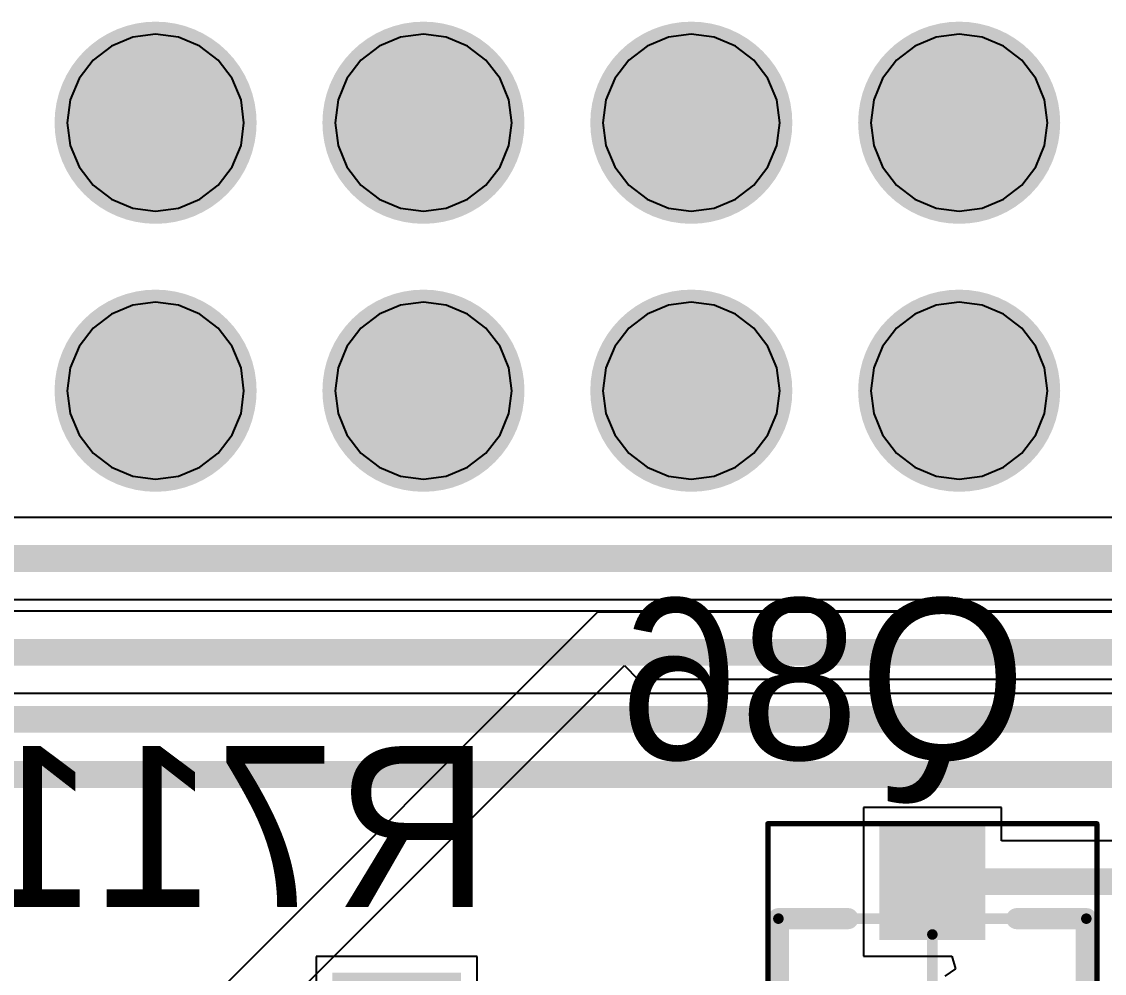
# Model space of a CAD drawing. Header units: millimetres. Extents: x 50.7 to 141.9, y 26.7 to 123.6.
# Drawn here: x 71.5 to 81.77, y 104.91 to 113.93 of the extents above; entities that cross this region are included whole.
import ezdxf

# ---------------------------------------------------------------- set-up
doc = ezdxf.new("R2010")
doc.units = ezdxf.units.MM
for name, color, linetype in [('BottomLayer', 5, 'Continuous'), ('BottomOverlay', 54, 'Continuous'), ('BottomPaste', 16, 'Continuous'), ('BottomSolder', 6, 'Continuous'), ('InternalPlane1', 76, 'Continuous'), ('InternalPlane3', 216, 'Continuous'), ('Mechanical13', 56, 'Continuous'), ('Mechanical15', 56, 'Continuous'), ('MidLayer1', 16, 'Continuous'), ('MidLayer2', 76, 'Continuous'), ('MidLayer3', 90, 'Continuous'), ('MidLayer4', 156, 'Continuous'), ('MultiLayer', 9, 'Continuous'), ('TopLayer', 1, 'Continuous'), ('TopSolder', 216, 'Continuous')]:
    doc.layers.add(name, color=color, linetype=linetype)

msp = doc.modelspace()

# ---------------------------------------------------------------- linework, layer by layer
at = {"layer": 'BottomLayer'}
for p, q in [((72.554, 113.779), (72.352, 113.695)), ((72.771, 113.807), (72.554, 113.779)), ((72.988, 113.779), (72.771, 113.807)), ((73.19, 113.695), (72.988, 113.779)), ((75.094, 113.779), (74.892, 113.695)), ((75.311, 113.807), (75.094, 113.779)), ((75.528, 113.779), (75.311, 113.807)), ((75.73, 113.695), (75.528, 113.779)), ((77.634, 113.779), (77.432, 113.695)), ((77.851, 113.807), (77.634, 113.779)), ((78.068, 113.779), (77.851, 113.807)), ((78.27, 113.695), (78.068, 113.779)), ((80.174, 113.779), (79.972, 113.695)), ((80.391, 113.807), (80.174, 113.779)), ((80.608, 113.779), (80.391, 113.807)), ((80.81, 113.695), (80.608, 113.779)), ((72.352, 113.695), (72.178, 113.562)), ((73.364, 113.562), (73.19, 113.695)), ((74.892, 113.695), (74.718, 113.562)), ((75.904, 113.562), (75.73, 113.695)), ((77.432, 113.695), (77.258, 113.562)), ((78.444, 113.562), (78.27, 113.695)), ((79.972, 113.695), (79.798, 113.562)), ((80.984, 113.562), (80.81, 113.695)), ((72.178, 113.562), (72.045, 113.388)), ((73.497, 113.388), (73.364, 113.562)), ((74.718, 113.562), (74.585, 113.388)), ((76.037, 113.388), (75.904, 113.562)), ((77.258, 113.562), (77.125, 113.388)), ((78.577, 113.388), (78.444, 113.562)), ((79.798, 113.562), (79.665, 113.388)), ((81.117, 113.388), (80.984, 113.562)), ((72.045, 113.388), (71.961, 113.186)), ((73.581, 113.186), (73.497, 113.388)), ((74.585, 113.388), (74.501, 113.186)), ((76.121, 113.186), (76.037, 113.388)), ((77.125, 113.388), (77.041, 113.186)), ((78.661, 113.186), (78.577, 113.388)), ((79.665, 113.388), (79.581, 113.186)), ((81.201, 113.186), (81.117, 113.388)), ((71.961, 113.186), (71.933, 112.969)), ((73.609, 112.969), (73.581, 113.186)), ((74.501, 113.186), (74.473, 112.969)), ((76.149, 112.969), (76.121, 113.186)), ((77.041, 113.186), (77.013, 112.969)), ((78.689, 112.969), (78.661, 113.186)), ((79.581, 113.186), (79.553, 112.969)), ((81.229, 112.969), (81.201, 113.186)), ((71.933, 112.969), (71.961, 112.752)), ((73.581, 112.752), (73.609, 112.969)), ((74.473, 112.969), (74.501, 112.752)), ((76.121, 112.752), (76.149, 112.969)), ((77.013, 112.969), (77.041, 112.752)), ((78.661, 112.752), (78.689, 112.969)), ((79.553, 112.969), (79.581, 112.752)), ((81.201, 112.752), (81.229, 112.969)), ((71.961, 112.752), (72.045, 112.55)), ((73.497, 112.55), (73.581, 112.752)), ((74.501, 112.752), (74.585, 112.55)), ((76.037, 112.55), (76.121, 112.752)), ((77.041, 112.752), (77.125, 112.55)), ((78.577, 112.55), (78.661, 112.752)), ((79.581, 112.752), (79.665, 112.55)), ((81.117, 112.55), (81.201, 112.752)), ((72.045, 112.55), (72.178, 112.376)), ((73.364, 112.376), (73.497, 112.55)), ((74.585, 112.55), (74.718, 112.376)), ((75.904, 112.376), (76.037, 112.55)), ((77.125, 112.55), (77.258, 112.376)), ((78.444, 112.376), (78.577, 112.55)), ((79.665, 112.55), (79.798, 112.376)), ((80.984, 112.376), (81.117, 112.55)), ((72.178, 112.376), (72.352, 112.243)), ((73.19, 112.243), (73.364, 112.376)), ((74.718, 112.376), (74.892, 112.243)), ((75.73, 112.243), (75.904, 112.376)), ((77.258, 112.376), (77.432, 112.243)), ((78.27, 112.243), (78.444, 112.376)), ((79.798, 112.376), (79.972, 112.243)), ((80.81, 112.243), (80.984, 112.376)), ((72.352, 112.243), (72.554, 112.159)), ((72.988, 112.159), (73.19, 112.243)), ((74.892, 112.243), (75.094, 112.159)), ((75.528, 112.159), (75.73, 112.243)), ((77.432, 112.243), (77.634, 112.159)), ((78.068, 112.159), (78.27, 112.243)), ((79.972, 112.243), (80.174, 112.159)), ((80.608, 112.159), (80.81, 112.243)), ((72.554, 112.159), (72.771, 112.131)), ((72.771, 112.131), (72.988, 112.159)), ((75.094, 112.159), (75.311, 112.131)), ((75.311, 112.131), (75.528, 112.159)), ((77.634, 112.159), (77.851, 112.131)), ((77.851, 112.131), (78.068, 112.159)), ((80.174, 112.159), (80.391, 112.131)), ((80.391, 112.131), (80.608, 112.159)), ((72.554, 111.239), (72.352, 111.155)), ((72.771, 111.267), (72.554, 111.239)), ((72.988, 111.239), (72.771, 111.267)), ((73.19, 111.155), (72.988, 111.239)), ((75.094, 111.239), (74.892, 111.155)), ((75.311, 111.267), (75.094, 111.239)), ((75.528, 111.239), (75.311, 111.267)), ((75.73, 111.155), (75.528, 111.239)), ((77.634, 111.239), (77.432, 111.155)), ((77.851, 111.267), (77.634, 111.239)), ((78.068, 111.239), (77.851, 111.267)), ((78.27, 111.155), (78.068, 111.239)), ((80.174, 111.239), (79.972, 111.155)), ((80.391, 111.267), (80.174, 111.239)), ((80.608, 111.239), (80.391, 111.267)), ((80.81, 111.155), (80.608, 111.239)), ((72.352, 111.155), (72.178, 111.022)), ((73.364, 111.022), (73.19, 111.155)), ((74.892, 111.155), (74.718, 111.022)), ((75.904, 111.022), (75.73, 111.155)), ((77.432, 111.155), (77.258, 111.022)), ((78.444, 111.022), (78.27, 111.155)), ((79.972, 111.155), (79.798, 111.022)), ((80.984, 111.022), (80.81, 111.155)), ((72.178, 111.022), (72.045, 110.848)), ((73.497, 110.848), (73.364, 111.022)), ((74.718, 111.022), (74.585, 110.848)), ((76.037, 110.848), (75.904, 111.022)), ((77.258, 111.022), (77.125, 110.848)), ((78.577, 110.848), (78.444, 111.022)), ((79.798, 111.022), (79.665, 110.848)), ((81.117, 110.848), (80.984, 111.022)), ((72.045, 110.848), (71.961, 110.646)), ((73.581, 110.646), (73.497, 110.848)), ((74.585, 110.848), (74.501, 110.646)), ((76.121, 110.646), (76.037, 110.848)), ((77.125, 110.848), (77.041, 110.646)), ((78.661, 110.646), (78.577, 110.848)), ((79.665, 110.848), (79.581, 110.646)), ((81.201, 110.646), (81.117, 110.848)), ((71.961, 110.646), (71.933, 110.429)), ((73.609, 110.429), (73.581, 110.646)), ((74.501, 110.646), (74.473, 110.429)), ((76.149, 110.429), (76.121, 110.646)), ((77.041, 110.646), (77.013, 110.429)), ((78.689, 110.429), (78.661, 110.646)), ((79.581, 110.646), (79.553, 110.429)), ((81.229, 110.429), (81.201, 110.646)), ((71.933, 110.429), (71.961, 110.212)), ((73.581, 110.212), (73.609, 110.429)), ((74.473, 110.429), (74.501, 110.212)), ((76.121, 110.212), (76.149, 110.429)), ((77.013, 110.429), (77.041, 110.212)), ((78.661, 110.212), (78.689, 110.429)), ((79.553, 110.429), (79.581, 110.212)), ((81.201, 110.212), (81.229, 110.429)), ((71.961, 110.212), (72.045, 110.01)), ((73.497, 110.01), (73.581, 110.212)), ((74.501, 110.212), (74.585, 110.01)), ((76.037, 110.01), (76.121, 110.212)), ((77.041, 110.212), (77.125, 110.01)), ((78.577, 110.01), (78.661, 110.212)), ((79.581, 110.212), (79.665, 110.01)), ((81.117, 110.01), (81.201, 110.212)), ((72.045, 110.01), (72.178, 109.836)), ((73.364, 109.836), (73.497, 110.01)), ((74.585, 110.01), (74.718, 109.836)), ((75.904, 109.836), (76.037, 110.01)), ((77.125, 110.01), (77.258, 109.836)), ((78.444, 109.836), (78.577, 110.01)), ((79.665, 110.01), (79.798, 109.836)), ((80.984, 109.836), (81.117, 110.01)), ((72.178, 109.836), (72.352, 109.703)), ((73.19, 109.703), (73.364, 109.836)), ((74.718, 109.836), (74.892, 109.703)), ((75.73, 109.703), (75.904, 109.836)), ((77.258, 109.836), (77.432, 109.703)), ((78.27, 109.703), (78.444, 109.836)), ((79.798, 109.836), (79.972, 109.703)), ((80.81, 109.703), (80.984, 109.836)), ((72.352, 109.703), (72.554, 109.619)), ((72.988, 109.619), (73.19, 109.703)), ((74.892, 109.703), (75.094, 109.619)), ((75.528, 109.619), (75.73, 109.703)), ((77.432, 109.703), (77.634, 109.619)), ((78.068, 109.619), (78.27, 109.703)), ((79.972, 109.703), (80.174, 109.619)), ((80.608, 109.619), (80.81, 109.703)), ((72.554, 109.619), (72.771, 109.591)), ((72.771, 109.591), (72.988, 109.619)), ((75.094, 109.619), (75.311, 109.591)), ((75.311, 109.591), (75.528, 109.619)), ((77.634, 109.619), (77.851, 109.591)), ((77.851, 109.591), (78.068, 109.619)), ((80.174, 109.619), (80.391, 109.591)), ((80.391, 109.591), (80.608, 109.619)), ((92.051, 108.338), (66.675, 108.338)), ((66.836, 107.562), (84.284, 107.562)), ((80.791, 106.479), (79.483, 106.479)), ((79.483, 106.479), (79.483, 105.071)), ((80.791, 106.163), (80.791, 106.479)), ((82.047, 106.163), (80.791, 106.163)), ((75.819, 105.066), (74.295, 105.066)), ((74.295, 105.066), (74.295, 104.515)), ((75.819, 103.441), (75.819, 105.066)), ((79.483, 105.071), (80.321, 105.071)), ((80.321, 105.071), (80.357, 104.949)), ((80.357, 104.949), (80.254, 104.881))]:
    msp.add_line(p, q, dxfattribs=at)
for points, const_width in [([(72.482, 112.969, 1), (73.059, 112.969, 1)], 0.577), ([(75.022, 112.969, 1), (75.599, 112.969, 1)], 0.577), ([(77.562, 112.969, 1), (78.139, 112.969, 1)], 0.577), ([(80.102, 112.969, 1), (80.679, 112.969, 1)], 0.577), ([(72.482, 110.429, 1), (73.059, 110.429, 1)], 0.577), ([(75.022, 110.429, 1), (75.599, 110.429, 1)], 0.577), ([(77.562, 110.429, 1), (78.139, 110.429, 1)], 0.577), ([(80.102, 110.429, 1), (80.679, 110.429, 1)], 0.577), ([(80.073, 105.775, 1), (80.2, 105.775, 1)], 0.127)]:
    msp.add_lwpolyline(points, format="xyb", close=True, dxfattribs=dict(at, const_width=const_width))
at = {"layer": 'BottomLayer', "const_width": 0.254}
for points in [[(66.675, 107.95), (92.211, 107.95)], [(80.137, 105.775), (82.677, 105.775)]]:
    msp.add_lwpolyline(points, dxfattribs=at)
at = {"layer": 'BottomLayer'}
msp.add_solid([(79.737, 105.325), (80.537, 105.325), (79.737, 106.225), (80.537, 106.225)], dxfattribs=at)
at = {"layer": 'BottomOverlay', "const_width": 0.2}
for points in [[(78.677, 104.61), (78.677, 105.425)], [(78.677, 105.425), (79.337, 105.425)], [(80.937, 105.425), (81.597, 105.425)], [(81.597, 104.61), (81.597, 105.425)]]:
    msp.add_lwpolyline(points, dxfattribs=at)
at = {"layer": 'BottomOverlay', "const_width": 0.1}
for points in [[(78.627, 105.425, 1), (78.727, 105.425, 1)], [(78.627, 105.425, 1), (78.727, 105.425, 1)], [(79.287, 105.425, 1), (79.387, 105.425, 1)], [(80.887, 105.425, 1), (80.987, 105.425, 1)], [(81.547, 105.425, 1), (81.647, 105.425, 1)], [(81.547, 105.425, 1), (81.647, 105.425, 1)]]:
    msp.add_lwpolyline(points, format="xyb", close=True, dxfattribs=at)
at = {"layer": 'BottomPaste'}
msp.add_solid([(79.737, 105.325), (80.537, 105.325), (79.737, 106.225), (80.537, 106.225)], dxfattribs=at)
at = {"layer": 'BottomSolder', "const_width": 0.679}
for points in [[(72.432, 112.969, 1), (73.11, 112.969, 1)], [(74.972, 112.969, 1), (75.65, 112.969, 1)], [(77.512, 112.969, 1), (78.19, 112.969, 1)], [(80.052, 112.969, 1), (80.73, 112.969, 1)], [(72.432, 110.429, 1), (73.11, 110.429, 1)], [(74.972, 110.429, 1), (75.65, 110.429, 1)], [(77.512, 110.429, 1), (78.19, 110.429, 1)], [(80.052, 110.429, 1), (80.73, 110.429, 1)]]:
    msp.add_lwpolyline(points, format="xyb", close=True, dxfattribs=at)
at = {"layer": 'BottomSolder'}
for points in [[(79.635, 105.223), (80.639, 105.223), (79.635, 106.327), (80.639, 106.327)], [(75.667, 103.593), (75.667, 104.914), (74.447, 103.593), (74.447, 104.914)]]:
    msp.add_solid(points, dxfattribs=at)
at = {"layer": 'InternalPlane1', "const_width": 0.958}
for points in [[(72.292, 112.969, 1), (73.25, 112.969, 1)], [(74.832, 112.969, 1), (75.79, 112.969, 1)], [(77.372, 112.969, 1), (78.33, 112.969, 1)], [(79.912, 112.969, 1), (80.87, 112.969, 1)], [(72.292, 110.429, 1), (73.25, 110.429, 1)], [(74.832, 110.429, 1), (75.79, 110.429, 1)], [(77.372, 110.429, 1), (78.33, 110.429, 1)], [(79.912, 110.429, 1), (80.87, 110.429, 1)]]:
    msp.add_lwpolyline(points, format="xyb", close=True, dxfattribs=at)
at = {"layer": 'InternalPlane3', "const_width": 0.958}
for points in [[(72.292, 112.969, 1), (73.25, 112.969, 1)], [(74.832, 112.969, 1), (75.79, 112.969, 1)], [(77.372, 112.969, 1), (78.33, 112.969, 1)], [(79.912, 112.969, 1), (80.87, 112.969, 1)], [(72.292, 110.429, 1), (73.25, 110.429, 1)], [(74.832, 110.429, 1), (75.79, 110.429, 1)], [(77.372, 110.429, 1), (78.33, 110.429, 1)], [(79.912, 110.429, 1), (80.87, 110.429, 1)]]:
    msp.add_lwpolyline(points, format="xyb", close=True, dxfattribs=at)
at = {"layer": 'Mechanical13', "const_width": 0.1}
for points in [[(78.677, 105.425), (81.597, 105.425)], [(78.677, 104.125), (78.677, 105.425)], [(81.597, 104.125), (81.597, 105.425)]]:
    msp.add_lwpolyline(points, dxfattribs=at)
at = {"layer": 'Mechanical13', "const_width": 0.05}
for points in [[(78.652, 105.425, 1), (78.702, 105.425, 1)], [(78.652, 105.425, 1), (78.702, 105.425, 1)], [(81.572, 105.425, 1), (81.622, 105.425, 1)], [(81.572, 105.425, 1), (81.622, 105.425, 1)]]:
    msp.add_lwpolyline(points, format="xyb", close=True, dxfattribs=at)
at = {"layer": 'Mechanical15'}
for points, const_width in [([(78.577, 106.325), (81.697, 106.325)], 0.05), ([(78.577, 103.225), (78.577, 106.325)], 0.05), ([(81.697, 103.225), (81.697, 106.325)], 0.05), ([(80.137, 104.275), (80.137, 105.275)], 0.1)]:
    msp.add_lwpolyline(points, dxfattribs=dict(at, const_width=const_width))
for points, const_width in [([(78.565, 106.325, 1), (78.589, 106.325, 1)], 0.025), ([(78.565, 106.325, 1), (78.589, 106.325, 1)], 0.025), ([(81.685, 106.325, 1), (81.709, 106.325, 1)], 0.025), ([(81.685, 106.325, 1), (81.709, 106.325, 1)], 0.025), ([(80.112, 105.275, 1), (80.162, 105.275, 1)], 0.05)]:
    msp.add_lwpolyline(points, format="xyb", close=True, dxfattribs=dict(at, const_width=const_width))
at = {"layer": 'MidLayer1', "const_width": 0.577}
for points in [[(72.482, 112.969, 1), (73.059, 112.969, 1)], [(75.022, 112.969, 1), (75.599, 112.969, 1)], [(77.562, 112.969, 1), (78.139, 112.969, 1)], [(80.102, 112.969, 1), (80.679, 112.969, 1)], [(72.482, 110.429, 1), (73.059, 110.429, 1)], [(75.022, 110.429, 1), (75.599, 110.429, 1)], [(77.562, 110.429, 1), (78.139, 110.429, 1)], [(80.102, 110.429, 1), (80.679, 110.429, 1)]]:
    msp.add_lwpolyline(points, format="xyb", close=True, dxfattribs=at)
at = {"layer": 'MidLayer1', "const_width": 0.254}
for points in [[(63.5, 107.315), (95.591, 107.315)], [(64.5, 106.791), (91.67, 106.791)]]:
    msp.add_lwpolyline(points, dxfattribs=at)
at = {"layer": 'MidLayer2', "const_width": 0.577}
for points in [[(72.482, 112.969, 1), (73.059, 112.969, 1)], [(75.022, 112.969, 1), (75.599, 112.969, 1)], [(77.562, 112.969, 1), (78.139, 112.969, 1)], [(80.102, 112.969, 1), (80.679, 112.969, 1)], [(72.482, 110.429, 1), (73.059, 110.429, 1)], [(75.022, 110.429, 1), (75.599, 110.429, 1)], [(77.562, 110.429, 1), (78.139, 110.429, 1)], [(80.102, 110.429, 1), (80.679, 110.429, 1)]]:
    msp.add_lwpolyline(points, format="xyb", close=True, dxfattribs=at)
at = {"layer": 'MidLayer3'}
for p, q in [((72.554, 113.779), (72.352, 113.695)), ((72.771, 113.807), (72.554, 113.779)), ((72.988, 113.779), (72.771, 113.807)), ((73.19, 113.695), (72.988, 113.779)), ((75.094, 113.779), (74.892, 113.695)), ((75.311, 113.807), (75.094, 113.779)), ((75.528, 113.779), (75.311, 113.807)), ((75.73, 113.695), (75.528, 113.779)), ((77.634, 113.779), (77.432, 113.695)), ((77.851, 113.807), (77.634, 113.779)), ((78.068, 113.779), (77.851, 113.807)), ((78.27, 113.695), (78.068, 113.779)), ((80.174, 113.779), (79.972, 113.695)), ((80.391, 113.807), (80.174, 113.779)), ((80.608, 113.779), (80.391, 113.807)), ((80.81, 113.695), (80.608, 113.779)), ((72.352, 113.695), (72.178, 113.562)), ((73.364, 113.562), (73.19, 113.695)), ((74.892, 113.695), (74.718, 113.562)), ((75.904, 113.562), (75.73, 113.695)), ((77.432, 113.695), (77.258, 113.562)), ((78.444, 113.562), (78.27, 113.695)), ((79.972, 113.695), (79.798, 113.562)), ((80.984, 113.562), (80.81, 113.695)), ((72.178, 113.562), (72.045, 113.388)), ((73.497, 113.388), (73.364, 113.562)), ((74.718, 113.562), (74.585, 113.388)), ((76.037, 113.388), (75.904, 113.562)), ((77.258, 113.562), (77.125, 113.388)), ((78.577, 113.388), (78.444, 113.562)), ((79.798, 113.562), (79.665, 113.388)), ((81.117, 113.388), (80.984, 113.562)), ((72.045, 113.388), (71.961, 113.186)), ((73.581, 113.186), (73.497, 113.388)), ((74.585, 113.388), (74.501, 113.186)), ((76.121, 113.186), (76.037, 113.388)), ((77.125, 113.388), (77.041, 113.186)), ((78.661, 113.186), (78.577, 113.388)), ((79.665, 113.388), (79.581, 113.186)), ((81.201, 113.186), (81.117, 113.388)), ((71.961, 113.186), (71.933, 112.969)), ((73.609, 112.969), (73.581, 113.186)), ((74.501, 113.186), (74.473, 112.969)), ((76.149, 112.969), (76.121, 113.186)), ((77.041, 113.186), (77.013, 112.969)), ((78.689, 112.969), (78.661, 113.186)), ((79.581, 113.186), (79.553, 112.969)), ((81.229, 112.969), (81.201, 113.186)), ((71.933, 112.969), (71.961, 112.752)), ((73.581, 112.752), (73.609, 112.969)), ((74.473, 112.969), (74.501, 112.752)), ((76.121, 112.752), (76.149, 112.969)), ((77.013, 112.969), (77.041, 112.752)), ((78.661, 112.752), (78.689, 112.969)), ((79.553, 112.969), (79.581, 112.752)), ((81.201, 112.752), (81.229, 112.969)), ((71.961, 112.752), (72.045, 112.55)), ((73.497, 112.55), (73.581, 112.752)), ((74.501, 112.752), (74.585, 112.55)), ((76.037, 112.55), (76.121, 112.752)), ((77.041, 112.752), (77.125, 112.55)), ((78.577, 112.55), (78.661, 112.752)), ((79.581, 112.752), (79.665, 112.55)), ((81.117, 112.55), (81.201, 112.752)), ((72.045, 112.55), (72.178, 112.376)), ((73.364, 112.376), (73.497, 112.55)), ((74.585, 112.55), (74.718, 112.376)), ((75.904, 112.376), (76.037, 112.55)), ((77.125, 112.55), (77.258, 112.376)), ((78.444, 112.376), (78.577, 112.55)), ((79.665, 112.55), (79.798, 112.376)), ((80.984, 112.376), (81.117, 112.55)), ((72.178, 112.376), (72.352, 112.243)), ((73.19, 112.243), (73.364, 112.376)), ((74.718, 112.376), (74.892, 112.243)), ((75.73, 112.243), (75.904, 112.376)), ((77.258, 112.376), (77.432, 112.243)), ((78.27, 112.243), (78.444, 112.376)), ((79.798, 112.376), (79.972, 112.243)), ((80.81, 112.243), (80.984, 112.376)), ((72.352, 112.243), (72.554, 112.159)), ((72.988, 112.159), (73.19, 112.243)), ((74.892, 112.243), (75.094, 112.159)), ((75.528, 112.159), (75.73, 112.243)), ((77.432, 112.243), (77.634, 112.159)), ((78.068, 112.159), (78.27, 112.243)), ((79.972, 112.243), (80.174, 112.159)), ((80.608, 112.159), (80.81, 112.243)), ((72.554, 112.159), (72.771, 112.131)), ((72.771, 112.131), (72.988, 112.159)), ((75.094, 112.159), (75.311, 112.131)), ((75.311, 112.131), (75.528, 112.159)), ((77.634, 112.159), (77.851, 112.131)), ((77.851, 112.131), (78.068, 112.159)), ((80.174, 112.159), (80.391, 112.131)), ((80.391, 112.131), (80.608, 112.159)), ((72.554, 111.239), (72.352, 111.155)), ((72.771, 111.267), (72.554, 111.239)), ((72.988, 111.239), (72.771, 111.267)), ((73.19, 111.155), (72.988, 111.239)), ((75.094, 111.239), (74.892, 111.155)), ((75.311, 111.267), (75.094, 111.239)), ((75.528, 111.239), (75.311, 111.267)), ((75.73, 111.155), (75.528, 111.239)), ((77.634, 111.239), (77.432, 111.155)), ((77.851, 111.267), (77.634, 111.239)), ((78.068, 111.239), (77.851, 111.267)), ((78.27, 111.155), (78.068, 111.239)), ((80.174, 111.239), (79.972, 111.155)), ((80.391, 111.267), (80.174, 111.239)), ((80.608, 111.239), (80.391, 111.267)), ((80.81, 111.155), (80.608, 111.239)), ((72.352, 111.155), (72.178, 111.022)), ((73.364, 111.022), (73.19, 111.155)), ((74.892, 111.155), (74.718, 111.022)), ((75.904, 111.022), (75.73, 111.155)), ((77.432, 111.155), (77.258, 111.022)), ((78.444, 111.022), (78.27, 111.155)), ((79.972, 111.155), (79.798, 111.022)), ((80.984, 111.022), (80.81, 111.155)), ((72.178, 111.022), (72.045, 110.848)), ((73.497, 110.848), (73.364, 111.022)), ((74.718, 111.022), (74.585, 110.848)), ((76.037, 110.848), (75.904, 111.022)), ((77.258, 111.022), (77.125, 110.848)), ((78.577, 110.848), (78.444, 111.022)), ((79.798, 111.022), (79.665, 110.848)), ((81.117, 110.848), (80.984, 111.022)), ((72.045, 110.848), (71.961, 110.646)), ((73.581, 110.646), (73.497, 110.848)), ((74.585, 110.848), (74.501, 110.646)), ((76.121, 110.646), (76.037, 110.848)), ((77.125, 110.848), (77.041, 110.646)), ((78.661, 110.646), (78.577, 110.848)), ((79.665, 110.848), (79.581, 110.646)), ((81.201, 110.646), (81.117, 110.848)), ((71.961, 110.646), (71.933, 110.429)), ((73.609, 110.429), (73.581, 110.646)), ((74.501, 110.646), (74.473, 110.429)), ((76.149, 110.429), (76.121, 110.646)), ((77.041, 110.646), (77.013, 110.429)), ((78.689, 110.429), (78.661, 110.646)), ((79.581, 110.646), (79.553, 110.429)), ((81.229, 110.429), (81.201, 110.646)), ((71.933, 110.429), (71.961, 110.212)), ((73.581, 110.212), (73.609, 110.429)), ((74.473, 110.429), (74.501, 110.212)), ((76.121, 110.212), (76.149, 110.429)), ((77.013, 110.429), (77.041, 110.212)), ((78.661, 110.212), (78.689, 110.429)), ((79.553, 110.429), (79.581, 110.212)), ((81.201, 110.212), (81.229, 110.429)), ((71.961, 110.212), (72.045, 110.01)), ((73.497, 110.01), (73.581, 110.212)), ((74.501, 110.212), (74.585, 110.01)), ((76.037, 110.01), (76.121, 110.212)), ((77.041, 110.212), (77.125, 110.01)), ((78.577, 110.01), (78.661, 110.212)), ((79.581, 110.212), (79.665, 110.01)), ((81.117, 110.01), (81.201, 110.212)), ((72.045, 110.01), (72.178, 109.836)), ((73.364, 109.836), (73.497, 110.01)), ((74.585, 110.01), (74.718, 109.836)), ((75.904, 109.836), (76.037, 110.01)), ((77.125, 110.01), (77.258, 109.836)), ((78.444, 109.836), (78.577, 110.01)), ((79.665, 110.01), (79.798, 109.836)), ((80.984, 109.836), (81.117, 110.01)), ((72.178, 109.836), (72.352, 109.703)), ((73.19, 109.703), (73.364, 109.836)), ((74.718, 109.836), (74.892, 109.703)), ((75.73, 109.703), (75.904, 109.836)), ((77.258, 109.836), (77.432, 109.703)), ((78.27, 109.703), (78.444, 109.836)), ((79.798, 109.836), (79.972, 109.703)), ((80.81, 109.703), (80.984, 109.836)), ((72.352, 109.703), (72.554, 109.619)), ((72.988, 109.619), (73.19, 109.703)), ((74.892, 109.703), (75.094, 109.619)), ((75.528, 109.619), (75.73, 109.703)), ((77.432, 109.703), (77.634, 109.619)), ((78.068, 109.619), (78.27, 109.703)), ((79.972, 109.703), (80.174, 109.619)), ((80.608, 109.619), (80.81, 109.703)), ((72.554, 109.619), (72.771, 109.591)), ((72.771, 109.591), (72.988, 109.619)), ((75.094, 109.619), (75.311, 109.591)), ((75.311, 109.591), (75.528, 109.619)), ((77.634, 109.619), (77.851, 109.591)), ((77.851, 109.591), (78.068, 109.619)), ((80.174, 109.619), (80.391, 109.591)), ((80.391, 109.591), (80.608, 109.619)), ((76.962, 108.331), (73.152, 104.521)), ((116.077, 108.331), (76.962, 108.331)), ((73.279, 103.886), (77.216, 107.823)), ((77.216, 107.823), (77.343, 107.696)), ((77.343, 107.696), (116.021, 107.696))]:
    msp.add_line(p, q, dxfattribs=at)
at = {"layer": 'MidLayer3', "const_width": 0.577}
for points in [[(72.482, 112.969, 1), (73.059, 112.969, 1)], [(75.022, 112.969, 1), (75.599, 112.969, 1)], [(77.562, 112.969, 1), (78.139, 112.969, 1)], [(80.102, 112.969, 1), (80.679, 112.969, 1)], [(72.482, 110.429, 1), (73.059, 110.429, 1)], [(75.022, 110.429, 1), (75.599, 110.429, 1)], [(77.562, 110.429, 1), (78.139, 110.429, 1)], [(80.102, 110.429, 1), (80.679, 110.429, 1)]]:
    msp.add_lwpolyline(points, format="xyb", close=True, dxfattribs=at)
at = {"layer": 'MidLayer4'}
for p, q in [((72.554, 113.779), (72.352, 113.695)), ((72.771, 113.807), (72.554, 113.779)), ((72.988, 113.779), (72.771, 113.807)), ((73.19, 113.695), (72.988, 113.779)), ((75.094, 113.779), (74.892, 113.695)), ((75.311, 113.807), (75.094, 113.779)), ((75.528, 113.779), (75.311, 113.807)), ((75.73, 113.695), (75.528, 113.779)), ((77.634, 113.779), (77.432, 113.695)), ((77.851, 113.807), (77.634, 113.779)), ((78.068, 113.779), (77.851, 113.807)), ((78.27, 113.695), (78.068, 113.779)), ((80.174, 113.779), (79.972, 113.695)), ((80.391, 113.807), (80.174, 113.779)), ((80.608, 113.779), (80.391, 113.807)), ((80.81, 113.695), (80.608, 113.779)), ((72.352, 113.695), (72.178, 113.562)), ((73.364, 113.562), (73.19, 113.695)), ((74.892, 113.695), (74.718, 113.562)), ((75.904, 113.562), (75.73, 113.695)), ((77.432, 113.695), (77.258, 113.562)), ((78.444, 113.562), (78.27, 113.695)), ((79.972, 113.695), (79.798, 113.562)), ((80.984, 113.562), (80.81, 113.695)), ((72.178, 113.562), (72.045, 113.388)), ((73.497, 113.388), (73.364, 113.562)), ((74.718, 113.562), (74.585, 113.388)), ((76.037, 113.388), (75.904, 113.562)), ((77.258, 113.562), (77.125, 113.388)), ((78.577, 113.388), (78.444, 113.562)), ((79.798, 113.562), (79.665, 113.388)), ((81.117, 113.388), (80.984, 113.562)), ((72.045, 113.388), (71.961, 113.186)), ((73.581, 113.186), (73.497, 113.388)), ((74.585, 113.388), (74.501, 113.186)), ((76.121, 113.186), (76.037, 113.388)), ((77.125, 113.388), (77.041, 113.186)), ((78.661, 113.186), (78.577, 113.388)), ((79.665, 113.388), (79.581, 113.186)), ((81.201, 113.186), (81.117, 113.388)), ((71.961, 113.186), (71.933, 112.969)), ((73.609, 112.969), (73.581, 113.186)), ((74.501, 113.186), (74.473, 112.969)), ((76.149, 112.969), (76.121, 113.186)), ((77.041, 113.186), (77.013, 112.969)), ((78.689, 112.969), (78.661, 113.186)), ((79.581, 113.186), (79.553, 112.969)), ((81.229, 112.969), (81.201, 113.186)), ((71.933, 112.969), (71.961, 112.752)), ((73.581, 112.752), (73.609, 112.969)), ((74.473, 112.969), (74.501, 112.752)), ((76.121, 112.752), (76.149, 112.969)), ((77.013, 112.969), (77.041, 112.752)), ((78.661, 112.752), (78.689, 112.969)), ((79.553, 112.969), (79.581, 112.752)), ((81.201, 112.752), (81.229, 112.969)), ((71.961, 112.752), (72.045, 112.55)), ((73.497, 112.55), (73.581, 112.752)), ((74.501, 112.752), (74.585, 112.55)), ((76.037, 112.55), (76.121, 112.752)), ((77.041, 112.752), (77.125, 112.55)), ((78.577, 112.55), (78.661, 112.752)), ((79.581, 112.752), (79.665, 112.55)), ((81.117, 112.55), (81.201, 112.752)), ((72.045, 112.55), (72.178, 112.376)), ((73.364, 112.376), (73.497, 112.55)), ((74.585, 112.55), (74.718, 112.376)), ((75.904, 112.376), (76.037, 112.55)), ((77.125, 112.55), (77.258, 112.376)), ((78.444, 112.376), (78.577, 112.55)), ((79.665, 112.55), (79.798, 112.376)), ((80.984, 112.376), (81.117, 112.55)), ((72.178, 112.376), (72.352, 112.243)), ((73.19, 112.243), (73.364, 112.376)), ((74.718, 112.376), (74.892, 112.243)), ((75.73, 112.243), (75.904, 112.376)), ((77.258, 112.376), (77.432, 112.243)), ((78.27, 112.243), (78.444, 112.376)), ((79.798, 112.376), (79.972, 112.243)), ((80.81, 112.243), (80.984, 112.376)), ((72.352, 112.243), (72.554, 112.159)), ((72.988, 112.159), (73.19, 112.243)), ((74.892, 112.243), (75.094, 112.159)), ((75.528, 112.159), (75.73, 112.243)), ((77.432, 112.243), (77.634, 112.159)), ((78.068, 112.159), (78.27, 112.243)), ((79.972, 112.243), (80.174, 112.159)), ((80.608, 112.159), (80.81, 112.243)), ((72.554, 112.159), (72.771, 112.131)), ((72.771, 112.131), (72.988, 112.159)), ((75.094, 112.159), (75.311, 112.131)), ((75.311, 112.131), (75.528, 112.159)), ((77.634, 112.159), (77.851, 112.131)), ((77.851, 112.131), (78.068, 112.159)), ((80.174, 112.159), (80.391, 112.131)), ((80.391, 112.131), (80.608, 112.159)), ((72.554, 111.239), (72.352, 111.155)), ((72.771, 111.267), (72.554, 111.239)), ((72.988, 111.239), (72.771, 111.267)), ((73.19, 111.155), (72.988, 111.239)), ((75.094, 111.239), (74.892, 111.155)), ((75.311, 111.267), (75.094, 111.239)), ((75.528, 111.239), (75.311, 111.267)), ((75.73, 111.155), (75.528, 111.239)), ((77.634, 111.239), (77.432, 111.155)), ((77.851, 111.267), (77.634, 111.239)), ((78.068, 111.239), (77.851, 111.267)), ((78.27, 111.155), (78.068, 111.239)), ((80.174, 111.239), (79.972, 111.155)), ((80.391, 111.267), (80.174, 111.239)), ((80.608, 111.239), (80.391, 111.267)), ((80.81, 111.155), (80.608, 111.239)), ((72.352, 111.155), (72.178, 111.022)), ((73.364, 111.022), (73.19, 111.155)), ((74.892, 111.155), (74.718, 111.022)), ((75.904, 111.022), (75.73, 111.155)), ((77.432, 111.155), (77.258, 111.022)), ((78.444, 111.022), (78.27, 111.155)), ((79.972, 111.155), (79.798, 111.022)), ((80.984, 111.022), (80.81, 111.155)), ((72.178, 111.022), (72.045, 110.848)), ((73.497, 110.848), (73.364, 111.022)), ((74.718, 111.022), (74.585, 110.848)), ((76.037, 110.848), (75.904, 111.022)), ((77.258, 111.022), (77.125, 110.848)), ((78.577, 110.848), (78.444, 111.022)), ((79.798, 111.022), (79.665, 110.848)), ((81.117, 110.848), (80.984, 111.022)), ((72.045, 110.848), (71.961, 110.646)), ((73.581, 110.646), (73.497, 110.848)), ((74.585, 110.848), (74.501, 110.646)), ((76.121, 110.646), (76.037, 110.848)), ((77.125, 110.848), (77.041, 110.646)), ((78.661, 110.646), (78.577, 110.848)), ((79.665, 110.848), (79.581, 110.646)), ((81.201, 110.646), (81.117, 110.848)), ((71.961, 110.646), (71.933, 110.429)), ((73.609, 110.429), (73.581, 110.646)), ((74.501, 110.646), (74.473, 110.429)), ((76.149, 110.429), (76.121, 110.646)), ((77.041, 110.646), (77.013, 110.429)), ((78.689, 110.429), (78.661, 110.646)), ((79.581, 110.646), (79.553, 110.429)), ((81.229, 110.429), (81.201, 110.646)), ((71.933, 110.429), (71.961, 110.212)), ((73.581, 110.212), (73.609, 110.429)), ((74.473, 110.429), (74.501, 110.212)), ((76.121, 110.212), (76.149, 110.429)), ((77.013, 110.429), (77.041, 110.212)), ((78.661, 110.212), (78.689, 110.429)), ((79.553, 110.429), (79.581, 110.212)), ((81.201, 110.212), (81.229, 110.429)), ((71.961, 110.212), (72.045, 110.01)), ((73.497, 110.01), (73.581, 110.212)), ((74.501, 110.212), (74.585, 110.01)), ((76.037, 110.01), (76.121, 110.212)), ((77.041, 110.212), (77.125, 110.01)), ((78.577, 110.01), (78.661, 110.212)), ((79.581, 110.212), (79.665, 110.01)), ((81.117, 110.01), (81.201, 110.212)), ((72.045, 110.01), (72.178, 109.836)), ((73.364, 109.836), (73.497, 110.01)), ((74.585, 110.01), (74.718, 109.836)), ((75.904, 109.836), (76.037, 110.01)), ((77.125, 110.01), (77.258, 109.836)), ((78.444, 109.836), (78.577, 110.01)), ((79.665, 110.01), (79.798, 109.836)), ((80.984, 109.836), (81.117, 110.01)), ((72.178, 109.836), (72.352, 109.703)), ((73.19, 109.703), (73.364, 109.836)), ((74.718, 109.836), (74.892, 109.703)), ((75.73, 109.703), (75.904, 109.836)), ((77.258, 109.836), (77.432, 109.703)), ((78.27, 109.703), (78.444, 109.836)), ((79.798, 109.836), (79.972, 109.703)), ((80.81, 109.703), (80.984, 109.836)), ((72.352, 109.703), (72.554, 109.619)), ((72.988, 109.619), (73.19, 109.703)), ((74.892, 109.703), (75.094, 109.619)), ((75.528, 109.619), (75.73, 109.703)), ((77.432, 109.703), (77.634, 109.619)), ((78.068, 109.619), (78.27, 109.703)), ((79.972, 109.703), (80.174, 109.619)), ((80.608, 109.619), (80.81, 109.703)), ((72.554, 109.619), (72.771, 109.591)), ((72.771, 109.591), (72.988, 109.619)), ((75.094, 109.619), (75.311, 109.591)), ((75.311, 109.591), (75.528, 109.619)), ((77.634, 109.619), (77.851, 109.591)), ((77.851, 109.591), (78.068, 109.619)), ((80.174, 109.619), (80.391, 109.591)), ((80.391, 109.591), (80.608, 109.619))]:
    msp.add_line(p, q, dxfattribs=at)
at = {"layer": 'MidLayer4', "const_width": 0.577}
for points in [[(72.482, 112.969, 1), (73.059, 112.969, 1)], [(75.022, 112.969, 1), (75.599, 112.969, 1)], [(77.562, 112.969, 1), (78.139, 112.969, 1)], [(80.102, 112.969, 1), (80.679, 112.969, 1)], [(72.482, 110.429, 1), (73.059, 110.429, 1)], [(75.022, 110.429, 1), (75.599, 110.429, 1)], [(77.562, 110.429, 1), (78.139, 110.429, 1)], [(80.102, 110.429, 1), (80.679, 110.429, 1)]]:
    msp.add_lwpolyline(points, format="xyb", close=True, dxfattribs=at)
at = {"layer": 'MultiLayer', "const_width": 0.577}
for points in [[(72.482, 112.969, 1), (73.059, 112.969, 1)], [(75.022, 112.969, 1), (75.599, 112.969, 1)], [(77.562, 112.969, 1), (78.139, 112.969, 1)], [(80.102, 112.969, 1), (80.679, 112.969, 1)], [(72.482, 110.429, 1), (73.059, 110.429, 1)], [(75.022, 110.429, 1), (75.599, 110.429, 1)], [(77.562, 110.429, 1), (78.139, 110.429, 1)], [(80.102, 110.429, 1), (80.679, 110.429, 1)]]:
    msp.add_lwpolyline(points, format="xyb", close=True, dxfattribs=at)
at = {"layer": 'TopLayer'}
for p, q in [((72.554, 113.779), (72.352, 113.695)), ((72.771, 113.807), (72.554, 113.779)), ((72.988, 113.779), (72.771, 113.807)), ((73.19, 113.695), (72.988, 113.779)), ((75.094, 113.779), (74.892, 113.695)), ((75.311, 113.807), (75.094, 113.779)), ((75.528, 113.779), (75.311, 113.807)), ((75.73, 113.695), (75.528, 113.779)), ((77.634, 113.779), (77.432, 113.695)), ((77.851, 113.807), (77.634, 113.779)), ((78.068, 113.779), (77.851, 113.807)), ((78.27, 113.695), (78.068, 113.779)), ((80.174, 113.779), (79.972, 113.695)), ((80.391, 113.807), (80.174, 113.779)), ((80.608, 113.779), (80.391, 113.807)), ((80.81, 113.695), (80.608, 113.779)), ((72.352, 113.695), (72.178, 113.562)), ((73.364, 113.562), (73.19, 113.695)), ((74.892, 113.695), (74.718, 113.562)), ((75.904, 113.562), (75.73, 113.695)), ((77.432, 113.695), (77.258, 113.562)), ((78.444, 113.562), (78.27, 113.695)), ((79.972, 113.695), (79.798, 113.562)), ((80.984, 113.562), (80.81, 113.695)), ((72.178, 113.562), (72.045, 113.388)), ((73.497, 113.388), (73.364, 113.562)), ((74.718, 113.562), (74.585, 113.388)), ((76.037, 113.388), (75.904, 113.562)), ((77.258, 113.562), (77.125, 113.388)), ((78.577, 113.388), (78.444, 113.562)), ((79.798, 113.562), (79.665, 113.388)), ((81.117, 113.388), (80.984, 113.562)), ((72.045, 113.388), (71.961, 113.186)), ((73.581, 113.186), (73.497, 113.388)), ((74.585, 113.388), (74.501, 113.186)), ((76.121, 113.186), (76.037, 113.388)), ((77.125, 113.388), (77.041, 113.186)), ((78.661, 113.186), (78.577, 113.388)), ((79.665, 113.388), (79.581, 113.186)), ((81.201, 113.186), (81.117, 113.388)), ((71.961, 113.186), (71.933, 112.969)), ((73.609, 112.969), (73.581, 113.186)), ((74.501, 113.186), (74.473, 112.969)), ((76.149, 112.969), (76.121, 113.186)), ((77.041, 113.186), (77.013, 112.969)), ((78.689, 112.969), (78.661, 113.186)), ((79.581, 113.186), (79.553, 112.969)), ((81.229, 112.969), (81.201, 113.186)), ((71.933, 112.969), (71.961, 112.752)), ((73.581, 112.752), (73.609, 112.969)), ((74.473, 112.969), (74.501, 112.752)), ((76.121, 112.752), (76.149, 112.969)), ((77.013, 112.969), (77.041, 112.752)), ((78.661, 112.752), (78.689, 112.969)), ((79.553, 112.969), (79.581, 112.752)), ((81.201, 112.752), (81.229, 112.969)), ((71.961, 112.752), (72.045, 112.55)), ((73.497, 112.55), (73.581, 112.752)), ((74.501, 112.752), (74.585, 112.55)), ((76.037, 112.55), (76.121, 112.752)), ((77.041, 112.752), (77.125, 112.55)), ((78.577, 112.55), (78.661, 112.752)), ((79.581, 112.752), (79.665, 112.55)), ((81.117, 112.55), (81.201, 112.752)), ((72.045, 112.55), (72.178, 112.376)), ((73.364, 112.376), (73.497, 112.55)), ((74.585, 112.55), (74.718, 112.376)), ((75.904, 112.376), (76.037, 112.55)), ((77.125, 112.55), (77.258, 112.376)), ((78.444, 112.376), (78.577, 112.55)), ((79.665, 112.55), (79.798, 112.376)), ((80.984, 112.376), (81.117, 112.55)), ((72.178, 112.376), (72.352, 112.243)), ((73.19, 112.243), (73.364, 112.376)), ((74.718, 112.376), (74.892, 112.243)), ((75.73, 112.243), (75.904, 112.376)), ((77.258, 112.376), (77.432, 112.243)), ((78.27, 112.243), (78.444, 112.376)), ((79.798, 112.376), (79.972, 112.243)), ((80.81, 112.243), (80.984, 112.376)), ((72.352, 112.243), (72.554, 112.159)), ((72.988, 112.159), (73.19, 112.243)), ((74.892, 112.243), (75.094, 112.159)), ((75.528, 112.159), (75.73, 112.243)), ((77.432, 112.243), (77.634, 112.159)), ((78.068, 112.159), (78.27, 112.243)), ((79.972, 112.243), (80.174, 112.159)), ((80.608, 112.159), (80.81, 112.243)), ((72.554, 112.159), (72.771, 112.131)), ((72.771, 112.131), (72.988, 112.159)), ((75.094, 112.159), (75.311, 112.131)), ((75.311, 112.131), (75.528, 112.159)), ((77.634, 112.159), (77.851, 112.131)), ((77.851, 112.131), (78.068, 112.159)), ((80.174, 112.159), (80.391, 112.131)), ((80.391, 112.131), (80.608, 112.159)), ((72.554, 111.239), (72.352, 111.155)), ((72.771, 111.267), (72.554, 111.239)), ((72.988, 111.239), (72.771, 111.267)), ((73.19, 111.155), (72.988, 111.239)), ((75.094, 111.239), (74.892, 111.155)), ((75.311, 111.267), (75.094, 111.239)), ((75.528, 111.239), (75.311, 111.267)), ((75.73, 111.155), (75.528, 111.239)), ((77.634, 111.239), (77.432, 111.155)), ((77.851, 111.267), (77.634, 111.239)), ((78.068, 111.239), (77.851, 111.267)), ((78.27, 111.155), (78.068, 111.239)), ((80.174, 111.239), (79.972, 111.155)), ((80.391, 111.267), (80.174, 111.239)), ((80.608, 111.239), (80.391, 111.267)), ((80.81, 111.155), (80.608, 111.239)), ((72.352, 111.155), (72.178, 111.022)), ((73.364, 111.022), (73.19, 111.155)), ((74.892, 111.155), (74.718, 111.022)), ((75.904, 111.022), (75.73, 111.155)), ((77.432, 111.155), (77.258, 111.022)), ((78.444, 111.022), (78.27, 111.155)), ((79.972, 111.155), (79.798, 111.022)), ((80.984, 111.022), (80.81, 111.155)), ((72.178, 111.022), (72.045, 110.848)), ((73.497, 110.848), (73.364, 111.022)), ((74.718, 111.022), (74.585, 110.848)), ((76.037, 110.848), (75.904, 111.022)), ((77.258, 111.022), (77.125, 110.848)), ((78.577, 110.848), (78.444, 111.022)), ((79.798, 111.022), (79.665, 110.848)), ((81.117, 110.848), (80.984, 111.022)), ((72.045, 110.848), (71.961, 110.646)), ((73.581, 110.646), (73.497, 110.848)), ((74.585, 110.848), (74.501, 110.646)), ((76.121, 110.646), (76.037, 110.848)), ((77.125, 110.848), (77.041, 110.646)), ((78.661, 110.646), (78.577, 110.848)), ((79.665, 110.848), (79.581, 110.646)), ((81.201, 110.646), (81.117, 110.848)), ((71.961, 110.646), (71.933, 110.429)), ((73.609, 110.429), (73.581, 110.646)), ((74.501, 110.646), (74.473, 110.429)), ((76.149, 110.429), (76.121, 110.646)), ((77.041, 110.646), (77.013, 110.429)), ((78.689, 110.429), (78.661, 110.646)), ((79.581, 110.646), (79.553, 110.429)), ((81.229, 110.429), (81.201, 110.646)), ((71.933, 110.429), (71.961, 110.212)), ((73.581, 110.212), (73.609, 110.429)), ((74.473, 110.429), (74.501, 110.212)), ((76.121, 110.212), (76.149, 110.429)), ((77.013, 110.429), (77.041, 110.212)), ((78.661, 110.212), (78.689, 110.429)), ((79.553, 110.429), (79.581, 110.212)), ((81.201, 110.212), (81.229, 110.429)), ((71.961, 110.212), (72.045, 110.01)), ((73.497, 110.01), (73.581, 110.212)), ((74.501, 110.212), (74.585, 110.01)), ((76.037, 110.01), (76.121, 110.212)), ((77.041, 110.212), (77.125, 110.01)), ((78.577, 110.01), (78.661, 110.212)), ((79.581, 110.212), (79.665, 110.01)), ((81.117, 110.01), (81.201, 110.212)), ((72.045, 110.01), (72.178, 109.836)), ((73.364, 109.836), (73.497, 110.01)), ((74.585, 110.01), (74.718, 109.836)), ((75.904, 109.836), (76.037, 110.01)), ((77.125, 110.01), (77.258, 109.836)), ((78.444, 109.836), (78.577, 110.01)), ((79.665, 110.01), (79.798, 109.836)), ((80.984, 109.836), (81.117, 110.01)), ((72.178, 109.836), (72.352, 109.703)), ((73.19, 109.703), (73.364, 109.836)), ((74.718, 109.836), (74.892, 109.703)), ((75.73, 109.703), (75.904, 109.836)), ((77.258, 109.836), (77.432, 109.703)), ((78.27, 109.703), (78.444, 109.836)), ((79.798, 109.836), (79.972, 109.703)), ((80.81, 109.703), (80.984, 109.836)), ((72.352, 109.703), (72.554, 109.619)), ((72.988, 109.619), (73.19, 109.703)), ((74.892, 109.703), (75.094, 109.619)), ((75.528, 109.619), (75.73, 109.703)), ((77.432, 109.703), (77.634, 109.619)), ((78.068, 109.619), (78.27, 109.703)), ((79.972, 109.703), (80.174, 109.619)), ((80.608, 109.619), (80.81, 109.703)), ((72.554, 109.619), (72.771, 109.591)), ((72.771, 109.591), (72.988, 109.619)), ((75.094, 109.619), (75.311, 109.591)), ((75.311, 109.591), (75.528, 109.619)), ((77.634, 109.619), (77.851, 109.591)), ((77.851, 109.591), (78.068, 109.619)), ((80.174, 109.619), (80.391, 109.591)), ((80.391, 109.591), (80.608, 109.619)), ((101.5, 109.227), (59.983, 109.227)), ((59.983, 108.451), (101.661, 108.451))]:
    msp.add_line(p, q, dxfattribs=at)
at = {"layer": 'TopLayer', "const_width": 0.577}
for points in [[(72.482, 112.969, 1), (73.059, 112.969, 1)], [(75.022, 112.969, 1), (75.599, 112.969, 1)], [(77.562, 112.969, 1), (78.139, 112.969, 1)], [(80.102, 112.969, 1), (80.679, 112.969, 1)], [(72.482, 110.429, 1), (73.059, 110.429, 1)], [(75.022, 110.429, 1), (75.599, 110.429, 1)], [(77.562, 110.429, 1), (78.139, 110.429, 1)], [(80.102, 110.429, 1), (80.679, 110.429, 1)]]:
    msp.add_lwpolyline(points, format="xyb", close=True, dxfattribs=at)
at = {"layer": 'TopLayer', "const_width": 0.254}
msp.add_lwpolyline([(59.182, 108.839), (101.661, 108.839)], dxfattribs=at)
at = {"layer": 'TopSolder', "const_width": 0.679}
for points in [[(72.432, 112.969, 1), (73.11, 112.969, 1)], [(74.972, 112.969, 1), (75.65, 112.969, 1)], [(77.512, 112.969, 1), (78.19, 112.969, 1)], [(80.052, 112.969, 1), (80.73, 112.969, 1)], [(72.432, 110.429, 1), (73.11, 110.429, 1)], [(74.972, 110.429, 1), (75.65, 110.429, 1)], [(77.512, 110.429, 1), (78.19, 110.429, 1)], [(80.052, 110.429, 1), (80.73, 110.429, 1)]]:
    msp.add_lwpolyline(points, format="xyb", close=True, dxfattribs=at)

# ---------------------------------------------------------------- texts
at = {"layer": 'BottomOverlay', "text_generation_flag": 2}
for s, p in [('Q86', (81.026, 106.934)), ('R711', (75.946, 105.537))]:
    msp.add_text(s, height=1.524, dxfattribs=at).set_placement(p)

doc.saveas('drawing.dxf')
